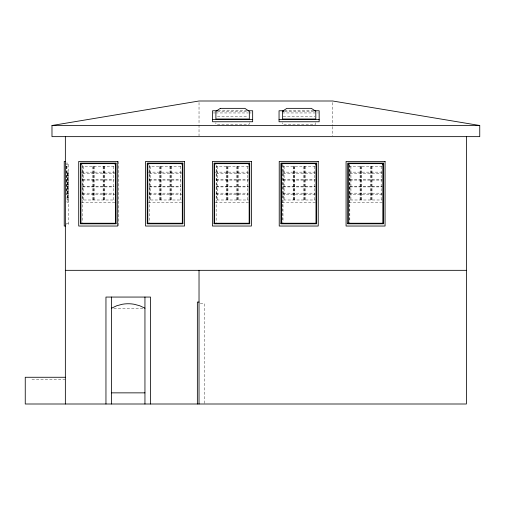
<?xml version="1.0" encoding="UTF-8"?>
<svg xmlns="http://www.w3.org/2000/svg" width="505" height="505" viewBox="0 0 505 505"><rect width="100%" height="100%" fill="white"/><g stroke="black" fill="none" stroke-linecap="round" stroke-linejoin="round"><path stroke-width="0.38" stroke-dasharray="2.52 1.89" d="M218.065 110.759L247.16 110.759M284.555 110.759L312.86 110.759M217.453 111.308L247.766 111.308M284.719 111.308L313.479 111.308M213.344 112.956L214.915 112.956M215.704 112.956L247.942 112.956M248.731 112.956L251.875 112.956M282.194 112.956L318.365 112.956M217.453 116.806L247.766 116.806M283.166 116.806L315.032 116.806M65.353 163.096L68.276 163.096L68.276 224.365L65.353 224.365M65.909 164.207L68.276 164.207M66.187 166.435L67.026 166.435M114.004 166.435L82.618 166.435L82.618 199.993L114.787 199.993M180.847 166.435L149.455 166.435L149.455 199.993L181.623 199.993M248.46 166.435L216.298 166.435L216.298 199.993L248.46 199.993M315.297 166.435L283.135 166.435L283.135 199.993L315.297 199.993M382.14 166.435L349.971 166.435L349.971 199.993L382.14 199.993M67.026 172.142L68.137 172.142L68.137 202.221L67.026 202.221L67.026 164.207M81.507 172.142L115.897 172.142M148.344 172.142L182.734 172.142M215.18 172.142L249.577 172.142M282.017 172.142L316.414 172.142M348.86 172.142L383.251 172.142M67.026 173.259L68.137 173.259M82.618 173.259L114.787 173.259M149.455 173.259L181.623 173.259M216.298 173.259L248.46 173.259M283.135 173.259L315.297 173.259M349.971 173.259L382.14 173.259M66.187 179.527L66.748 179.527M82.618 179.527L114.004 179.527M149.455 179.527L180.847 179.527M216.298 179.527L248.46 179.527M283.135 179.527L315.297 179.527M349.971 179.527L382.14 179.527M66.187 180.083L66.748 180.083M82.618 180.083L114.004 180.083M149.455 180.083L180.847 180.083M216.298 180.083L248.46 180.083M283.135 180.083L315.297 180.083M349.971 180.083L382.14 180.083M67.304 186.345L67.859 186.345M82.618 186.345L114.004 186.345M149.455 186.345L180.847 186.345M216.298 186.345L248.46 186.345M283.135 186.345L315.297 186.345M349.971 186.345L382.14 186.345M67.304 186.907L67.859 186.907M82.618 186.907L114.004 186.907M149.455 186.907L180.847 186.907M216.298 186.907L248.46 186.907M283.135 186.907L315.297 186.907M349.971 186.907L382.14 186.907M66.187 193.169L67.026 193.169M82.618 193.169L114.004 193.169M149.455 193.169L180.847 193.169M216.298 193.169L248.46 193.169M283.135 193.169L315.297 193.169M349.971 193.169L382.14 193.169M65.909 194.286L67.026 194.286M82.283 194.286L114.925 194.286M149.12 194.286L181.762 194.286M215.957 194.286L248.599 194.286M282.017 194.286L315.442 194.286M348.86 194.286L382.279 194.286M67.026 199.993L68.137 199.993M81.507 202.221L115.897 202.221M148.344 202.221L182.734 202.221M215.18 202.221L249.577 202.221M282.017 202.221L316.414 202.221M348.86 202.221L383.251 202.221M65.909 223.248L68.276 223.248M200.258 303.745L204.601 303.745L204.601 404M113.859 308.202L143.388 308.202M65.353 379.495L31.935 379.495L31.935 378.005M381.161 166.435L381.161 199.993M372.021 166.435L372.021 199.993M371.459 166.435L371.459 199.993M371.042 166.435L371.042 199.993M370.487 166.435L370.487 199.993M361.624 166.435L361.624 199.993M361.062 166.435L361.062 199.993M360.646 166.435L360.646 199.993M360.09 166.435L360.09 199.993M350.943 166.435L350.943 199.993M349.832 164.977L349.832 222.459M349.277 164.434L349.277 222.465M332.707 102.553L332.707 125.795M332.707 126.572L332.707 135.87M315.808 122.74L315.808 124.23L282.39 124.23L282.39 122.74M314.325 166.435L314.325 199.993M305.178 166.435L305.178 199.993M304.622 166.435L304.622 199.993M304.206 166.435L304.206 199.993M303.65 166.435L303.65 199.993M294.781 166.435L294.781 199.993M294.226 166.435L294.226 199.993M293.809 166.435L293.809 199.993M293.253 166.435L293.253 199.993M284.107 166.435L284.107 199.993M282.996 164.977L282.996 222.459M282.434 164.434L282.434 222.465M249.318 122.74L249.318 124.23L215.9 124.23L215.9 122.74M247.488 166.435L247.488 199.993M238.341 166.435L238.341 199.993M237.786 166.435L237.786 199.993M237.369 166.435L237.369 199.993M236.813 166.435L236.813 199.993M227.944 166.435L227.944 199.993M227.389 166.435L227.389 199.993M226.972 166.435L226.972 199.993M226.417 166.435L226.417 199.993M217.27 166.435L217.27 199.993M216.153 164.977L216.153 222.459M199.027 102.553L199.027 124.249M199.027 125.025L199.027 135.87M180.651 166.435L180.651 199.993M171.504 166.435L171.504 199.993M170.949 166.435L170.949 199.993M170.532 166.435L170.532 199.993M169.97 166.435L169.97 199.993M161.108 166.435L161.108 199.993M160.552 166.435L160.552 199.993M160.136 166.435L160.136 199.993M159.574 166.435L159.574 199.993M150.433 166.435L150.433 199.993M149.316 164.977L149.316 222.459M118.681 161.423L118.681 226.032M113.808 166.435L113.808 199.993M104.668 166.435L104.668 199.993M104.106 166.435L104.106 199.993M103.689 166.435L103.689 199.993M103.134 166.435L103.134 199.993M94.271 166.435L94.271 199.993M93.709 166.435L93.709 199.993M93.292 166.435L93.292 199.993M92.737 166.435L92.737 199.993M83.59 166.435L83.59 199.993M82.479 164.977L82.479 222.459M67.859 173.259L67.859 199.993M67.582 173.259L67.582 186.345M67.582 186.907L67.582 199.993M67.304 173.259L67.304 199.993M66.748 166.435L66.748 193.169M66.464 166.435L66.464 179.527M66.464 180.083L66.464 193.169"/><path stroke-width="0.76" d="M114.925 164.207L115.481 163.652L80.951 163.652L80.951 223.248M181.762 164.207L182.318 163.652L147.788 163.652L147.788 223.248M248.599 164.207L249.161 163.652L214.625 163.652L214.625 223.248M315.442 164.207L315.997 163.652L281.462 163.652L281.462 223.248M382.279 164.207L382.834 163.652L348.298 163.652L348.298 223.248M282.39 111.308L286.846 108.354L311.351 108.354L315.808 111.308L315.808 119.003L282.39 119.003L282.39 111.308L283.943 111.308M111.529 308.202L116.718 305.759L122.361 304.25A34.188 34.188 0 0 1 134.109 304.25L139.759 305.759L144.948 308.202M51.983 125.505L199.027 101L332.707 101L479.75 125.505L479.75 136.647L51.983 136.647L51.983 125.505L479.75 125.505M217.276 110.759L212.561 110.759L212.561 121.749L252.664 121.749L252.664 110.759L247.942 110.759M283.766 110.759L279.05 110.759L279.05 121.749L319.154 121.749L319.154 110.759L313.649 110.759M212.561 119.552L252.664 119.552M279.05 119.552L319.154 119.552M65.353 161.423L64.236 161.423L64.236 226.032L65.353 226.032M80.39 223.248L116.036 223.248M147.233 223.248L182.879 223.248M214.07 223.248L249.716 223.248M280.906 223.248L316.553 223.248M347.743 223.248L383.39 223.248M65.353 270.327L466.38 270.327M199.027 302.072L197.36 302.072L197.36 404M65.353 377.267L25.25 377.267L25.25 404L466.38 404L466.38 136.647M111.529 392.858L144.948 392.858M348.298 163.652L348.86 164.207M281.462 163.652L282.017 164.207M214.625 163.652L215.18 164.207M147.788 163.652L148.344 164.207M80.951 163.652L81.507 164.207M382.834 163.652L382.834 223.248M315.997 163.652L315.997 223.248M249.161 163.652L249.161 223.248M199.027 270.327L199.027 404M182.318 163.652L182.318 223.248M150.515 404L150.515 297.06L105.955 297.06L105.955 404M144.948 297.06L144.948 404M115.481 163.652L115.481 223.248M111.529 297.06L111.529 404M65.353 136.647L65.353 404M220.357 108.354L215.9 111.308L215.9 119.003L249.318 119.003L249.318 111.308L244.862 108.354L220.357 108.354M117.709 161.423L78.723 161.423L78.723 226.032L117.709 226.032L117.709 161.423M184.546 161.423L145.56 161.423L145.56 226.032L184.546 226.032L184.546 161.423M251.389 161.423L212.397 161.423L212.397 226.032L251.389 226.032L251.389 161.423M318.226 161.423L279.233 161.423L279.233 226.032L318.226 226.032L318.226 161.423M385.062 161.423L346.077 161.423L346.077 226.032L385.062 226.032L385.062 161.423M116.036 163.096L80.39 163.096L80.39 223.803L116.036 223.803L116.036 163.096M182.879 163.096L147.233 163.096L147.233 223.803L182.879 223.803L182.879 163.096M249.716 163.096L214.07 163.096L214.07 223.803L249.716 223.803L249.716 163.096M316.553 163.096L280.906 163.096L280.906 223.803L316.553 223.803L316.553 163.096M383.39 163.096L347.743 163.096L347.743 223.803L383.39 223.803L383.39 163.096"/></g></svg>
